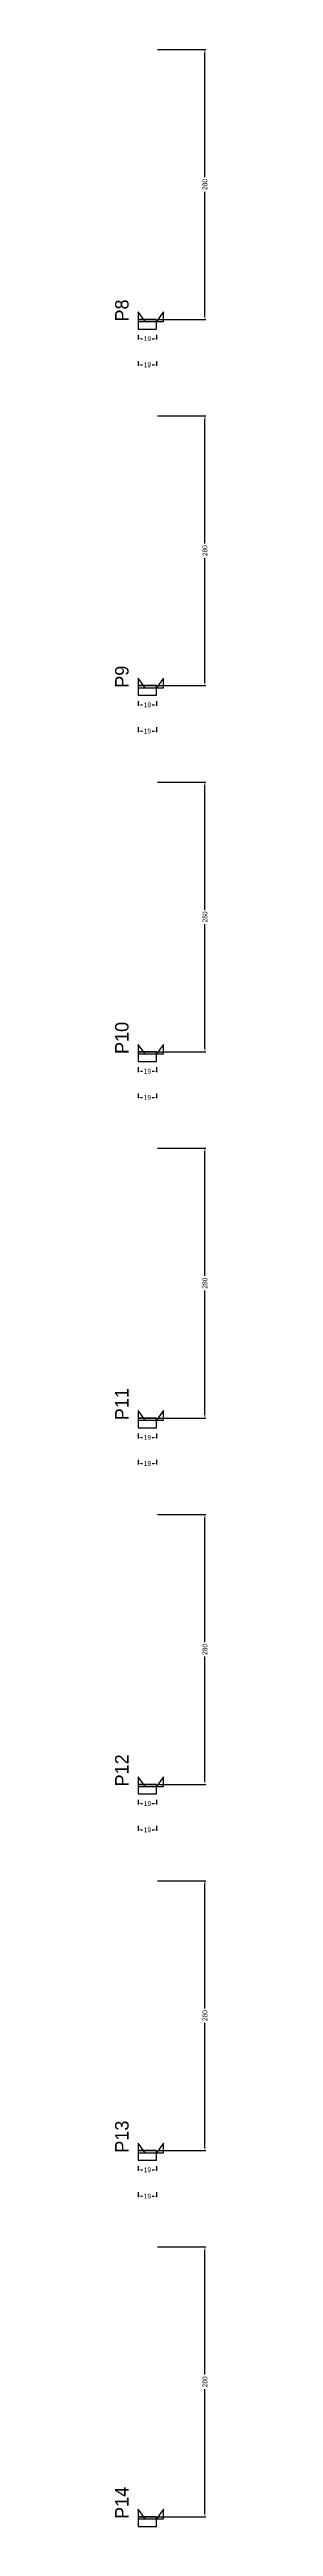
# Model space of a CAD drawing. Header units: centimetres. Extents: x -8500 to 4118, y -39526 to 295.
# Drawn here: x 3976 to 4072, y -4948 to -2378 of the extents above; entities that cross this region are included whole.
import ezdxf

# ---------------------------------------------------------------- set-up
doc = ezdxf.new("R2010")
doc.units = ezdxf.units.CM
for name, color, linetype in [('NOMENCLATURA', 7, 'Continuous'), ('SARR_2.2x10', 60, 'Continuous'), ('SARR_2.2x7', 40, 'Continuous')]:
    doc.layers.add(name, color=color, linetype=linetype)
doc.dimstyles.new('PAINEL-NOVA', dxfattribs={"dimtxt": 5, "dimasz": 3, "dimexe": 1, "dimexo": 1, "dimgap": 1, "dimtad": 1, "dimcen": 2.5, "dimazin": 3, "dimtfac": 1, "dimtmove": 0, "dimatfit": 3})

# ---------------------------------------------------------------- blocks, each defined once
blk = doc.blocks.new('_CLOSEDFILLED')
at = {"color": 0, "linetype": 'BYBLOCK'}
blk.add_solid([(-1, 0.16), (0, 0), (-1, -0.16)], dxfattribs=at)
blk = doc.blocks.new('*D203')
for p, q in [((4000, -2673.8), (4000, -2678.8)), ((4003, -2677.8), (4004.5, -2677.8)), ((4014.5, -2677.8), (4016, -2677.8)), ((4019, -2673.8), (4019, -2678.8))]:
    blk.add_line(p, q)
at = {"layer": 'Defpoints'}
for p in [(4000, -2672.8), (4000, -2677.8), (4019, -2672.8)]:
    blk.add_point(p, dxfattribs=at)
at = {"layer": 'SARR_2.2x10', "xscale": 3, "yscale": 3, "rotation": 180}
blk.add_blockref('_CLOSEDFILLED', (4000, -2677.8), dxfattribs=at)
at = {"layer": 'SARR_2.2x10', "xscale": 3, "yscale": 3}
blk.add_blockref('_CLOSEDFILLED', (4019, -2677.8), dxfattribs=at)
at = {"layer": 'SARR_2.2x10', "insert": (4009.5, -2677.8), "char_height": 5, "attachment_point": 5}
blk.add_mtext('19', dxfattribs=at)
blk = doc.blocks.new('*D204')
for p, q in [((4020, -2377.8), (4070, -2377.8)), ((4069, -2510.3), (4069, -2380.8)), ((4069, -2654.8), (4069, -2525.3)), ((4020, -2657.8), (4070, -2657.8))]:
    blk.add_line(p, q)
at = {"layer": 'Defpoints'}
for p in [(4019, -2377.8), (4019, -2657.8), (4069, -2657.8)]:
    blk.add_point(p, dxfattribs=at)
at = {"layer": 'SARR_2.2x10', "xscale": 3, "yscale": 3}
for p, rotation in [((4069, -2377.8), 90), ((4069, -2657.8), 270)]:
    blk.add_blockref('_CLOSEDFILLED', p, dxfattribs=dict(at, rotation=rotation))
at = {"layer": 'SARR_2.2x10', "insert": (4069, -2517.8), "char_height": 5, "attachment_point": 5, "rotation": 90}
blk.add_mtext('280', dxfattribs=at)
blk = doc.blocks.new('*D205')
for p, q in [((4020, -2377.8), (4070, -2377.8)), ((4069, -2510.3), (4069, -2380.8)), ((4069, -2654.8), (4069, -2525.3)), ((4020, -2657.8), (4070, -2657.8))]:
    blk.add_line(p, q)
at = {"layer": 'Defpoints'}
for p in [(4019, -2377.8), (4019, -2657.8), (4069, -2657.8)]:
    blk.add_point(p, dxfattribs=at)
at = {"layer": 'SARR_2.2x10', "xscale": 3, "yscale": 3}
for p, rotation in [((4069, -2377.8), 90), ((4069, -2657.8), 270)]:
    blk.add_blockref('_CLOSEDFILLED', p, dxfattribs=dict(at, rotation=rotation))
at = {"layer": 'SARR_2.2x10', "insert": (4069, -2517.8), "char_height": 5, "attachment_point": 5, "rotation": 90}
blk.add_mtext('280', dxfattribs=at)
blk = doc.blocks.new('*D206')
for p, q in [((4020, -2377.8), (4070, -2377.8)), ((4069, -2510.3), (4069, -2380.8)), ((4069, -2654.8), (4069, -2525.3)), ((4020, -2657.8), (4070, -2657.8))]:
    blk.add_line(p, q)
at = {"layer": 'Defpoints'}
for p in [(4019, -2377.8), (4019, -2657.8), (4069, -2657.8)]:
    blk.add_point(p, dxfattribs=at)
at = {"layer": 'SARR_2.2x10', "xscale": 3, "yscale": 3}
for p, rotation in [((4069, -2377.8), 90), ((4069, -2657.8), 270)]:
    blk.add_blockref('_CLOSEDFILLED', p, dxfattribs=dict(at, rotation=rotation))
at = {"layer": 'SARR_2.2x10', "insert": (4069, -2517.8), "char_height": 5, "attachment_point": 5, "rotation": 90}
blk.add_mtext('280', dxfattribs=at)
blk = doc.blocks.new('*D207')
for p, q in [((4020, -2377.8), (4070, -2377.8)), ((4069, -2510.3), (4069, -2380.8)), ((4069, -2654.8), (4069, -2525.3)), ((4020, -2657.8), (4070, -2657.8))]:
    blk.add_line(p, q)
at = {"layer": 'Defpoints'}
for p in [(4019, -2377.8), (4019, -2657.8), (4069, -2657.8)]:
    blk.add_point(p, dxfattribs=at)
at = {"layer": 'SARR_2.2x10', "xscale": 3, "yscale": 3}
for p, rotation in [((4069, -2377.8), 90), ((4069, -2657.8), 270)]:
    blk.add_blockref('_CLOSEDFILLED', p, dxfattribs=dict(at, rotation=rotation))
at = {"layer": 'SARR_2.2x10', "insert": (4069, -2517.8), "char_height": 5, "attachment_point": 5, "rotation": 90}
blk.add_mtext('280', dxfattribs=at)
blk = doc.blocks.new('*D208')
for p, q in [((4000, -2701), (4000, -2706)), ((4003, -2705), (4004.5, -2705)), ((4014.5, -2705), (4016, -2705)), ((4019, -2701), (4019, -2706))]:
    blk.add_line(p, q)
at = {"layer": 'Defpoints'}
for p in [(4000, -2700), (4000, -2705), (4019, -2700)]:
    blk.add_point(p, dxfattribs=at)
at = {"layer": 'SARR_2.2x10', "xscale": 3, "yscale": 3, "rotation": 180}
blk.add_blockref('_CLOSEDFILLED', (4000, -2705), dxfattribs=at)
at = {"layer": 'SARR_2.2x10', "xscale": 3, "yscale": 3}
blk.add_blockref('_CLOSEDFILLED', (4019, -2705), dxfattribs=at)
at = {"layer": 'SARR_2.2x10', "insert": (4009.5, -2705), "char_height": 5, "attachment_point": 5}
blk.add_mtext('19', dxfattribs=at)
blk = doc.blocks.new('GRA-E')
at = {"layer": 'SARR_2.2x7'}
blk.add_lwpolyline([(0, 0), (7, 0), (0, 10)], close=True, dxfattribs=at)
blk = doc.blocks.new('GRA-D')
at = {"layer": 'SARR_2.2x7'}
blk.add_lwpolyline([(0, 0), (7, 0), (7, 10)], close=True, dxfattribs=at)
blk = doc.blocks.new('*D229')
for p, q in [((4000, -3053.8), (4000, -3058.8)), ((4003, -3057.8), (4004.5, -3057.8)), ((4014.5, -3057.8), (4016, -3057.8)), ((4019, -3053.8), (4019, -3058.8))]:
    blk.add_line(p, q)
at = {"layer": 'Defpoints'}
for p in [(4000, -3052.8), (4000, -3057.8), (4019, -3052.8)]:
    blk.add_point(p, dxfattribs=at)
at = {"layer": 'SARR_2.2x10', "xscale": 3, "yscale": 3, "rotation": 180}
blk.add_blockref('_CLOSEDFILLED', (4000, -3057.8), dxfattribs=at)
at = {"layer": 'SARR_2.2x10', "xscale": 3, "yscale": 3}
blk.add_blockref('_CLOSEDFILLED', (4019, -3057.8), dxfattribs=at)
at = {"layer": 'SARR_2.2x10', "insert": (4009.5, -3057.8), "char_height": 5, "attachment_point": 5}
blk.add_mtext('19', dxfattribs=at)
blk = doc.blocks.new('*D230')
for p, q in [((4020, -2757.8), (4070, -2757.8)), ((4069, -2890.3), (4069, -2760.8)), ((4069, -3034.8), (4069, -2905.3)), ((4020, -3037.8), (4070, -3037.8))]:
    blk.add_line(p, q)
at = {"layer": 'Defpoints'}
for p in [(4019, -2757.8), (4019, -3037.8), (4069, -3037.8)]:
    blk.add_point(p, dxfattribs=at)
at = {"layer": 'SARR_2.2x10', "xscale": 3, "yscale": 3}
for p, rotation in [((4069, -2757.8), 90), ((4069, -3037.8), 270)]:
    blk.add_blockref('_CLOSEDFILLED', p, dxfattribs=dict(at, rotation=rotation))
at = {"layer": 'SARR_2.2x10', "insert": (4069, -2897.8), "char_height": 5, "attachment_point": 5, "rotation": 90}
blk.add_mtext('280', dxfattribs=at)
blk = doc.blocks.new('*D231')
for p, q in [((4020, -2757.8), (4070, -2757.8)), ((4069, -2890.3), (4069, -2760.8)), ((4069, -3034.8), (4069, -2905.3)), ((4020, -3037.8), (4070, -3037.8))]:
    blk.add_line(p, q)
at = {"layer": 'Defpoints'}
for p in [(4019, -2757.8), (4019, -3037.8), (4069, -3037.8)]:
    blk.add_point(p, dxfattribs=at)
at = {"layer": 'SARR_2.2x10', "xscale": 3, "yscale": 3}
for p, rotation in [((4069, -2757.8), 90), ((4069, -3037.8), 270)]:
    blk.add_blockref('_CLOSEDFILLED', p, dxfattribs=dict(at, rotation=rotation))
at = {"layer": 'SARR_2.2x10', "insert": (4069, -2897.8), "char_height": 5, "attachment_point": 5, "rotation": 90}
blk.add_mtext('280', dxfattribs=at)
blk = doc.blocks.new('*D232')
for p, q in [((4020, -2757.8), (4070, -2757.8)), ((4069, -2890.3), (4069, -2760.8)), ((4069, -3034.8), (4069, -2905.3)), ((4020, -3037.8), (4070, -3037.8))]:
    blk.add_line(p, q)
at = {"layer": 'Defpoints'}
for p in [(4019, -2757.8), (4019, -3037.8), (4069, -3037.8)]:
    blk.add_point(p, dxfattribs=at)
at = {"layer": 'SARR_2.2x10', "xscale": 3, "yscale": 3}
for p, rotation in [((4069, -2757.8), 90), ((4069, -3037.8), 270)]:
    blk.add_blockref('_CLOSEDFILLED', p, dxfattribs=dict(at, rotation=rotation))
at = {"layer": 'SARR_2.2x10', "insert": (4069, -2897.8), "char_height": 5, "attachment_point": 5, "rotation": 90}
blk.add_mtext('280', dxfattribs=at)
blk = doc.blocks.new('*D233')
for p, q in [((4020, -2757.8), (4070, -2757.8)), ((4069, -2890.3), (4069, -2760.8)), ((4069, -3034.8), (4069, -2905.3)), ((4020, -3037.8), (4070, -3037.8))]:
    blk.add_line(p, q)
at = {"layer": 'Defpoints'}
for p in [(4019, -2757.8), (4019, -3037.8), (4069, -3037.8)]:
    blk.add_point(p, dxfattribs=at)
at = {"layer": 'SARR_2.2x10', "xscale": 3, "yscale": 3}
for p, rotation in [((4069, -2757.8), 90), ((4069, -3037.8), 270)]:
    blk.add_blockref('_CLOSEDFILLED', p, dxfattribs=dict(at, rotation=rotation))
at = {"layer": 'SARR_2.2x10', "insert": (4069, -2897.8), "char_height": 5, "attachment_point": 5, "rotation": 90}
blk.add_mtext('280', dxfattribs=at)
blk = doc.blocks.new('*D234')
for p, q in [((4000, -3081), (4000, -3086)), ((4019, -3081), (4019, -3086)), ((4003, -3085), (4004.5, -3085)), ((4014.5, -3085), (4016, -3085))]:
    blk.add_line(p, q)
at = {"layer": 'Defpoints'}
for p in [(4000, -3080), (4019, -3080), (4000, -3085)]:
    blk.add_point(p, dxfattribs=at)
at = {"layer": 'SARR_2.2x10', "xscale": 3, "yscale": 3, "rotation": 180}
blk.add_blockref('_CLOSEDFILLED', (4000, -3085), dxfattribs=at)
at = {"layer": 'SARR_2.2x10', "xscale": 3, "yscale": 3}
blk.add_blockref('_CLOSEDFILLED', (4019, -3085), dxfattribs=at)
at = {"layer": 'SARR_2.2x10', "insert": (4009.5, -3085), "char_height": 5, "attachment_point": 5}
blk.add_mtext('19', dxfattribs=at)
blk = doc.blocks.new('*D255')
for p, q in [((4000, -3433.8), (4000, -3438.8)), ((4003, -3437.8), (4004.5, -3437.8)), ((4014.5, -3437.8), (4016, -3437.8)), ((4019, -3433.8), (4019, -3438.8))]:
    blk.add_line(p, q)
at = {"layer": 'Defpoints'}
for p in [(4000, -3432.8), (4000, -3437.8), (4019, -3432.8)]:
    blk.add_point(p, dxfattribs=at)
at = {"layer": 'SARR_2.2x10', "xscale": 3, "yscale": 3, "rotation": 180}
blk.add_blockref('_CLOSEDFILLED', (4000, -3437.8), dxfattribs=at)
at = {"layer": 'SARR_2.2x10', "xscale": 3, "yscale": 3}
blk.add_blockref('_CLOSEDFILLED', (4019, -3437.8), dxfattribs=at)
at = {"layer": 'SARR_2.2x10', "insert": (4009.5, -3437.8), "char_height": 5, "attachment_point": 5}
blk.add_mtext('19', dxfattribs=at)
blk = doc.blocks.new('*D256')
for p, q in [((4020, -3137.8), (4070, -3137.8)), ((4069, -3270.3), (4069, -3140.8)), ((4069, -3414.8), (4069, -3285.3)), ((4020, -3417.8), (4070, -3417.8))]:
    blk.add_line(p, q)
at = {"layer": 'Defpoints'}
for p in [(4019, -3137.8), (4019, -3417.8), (4069, -3417.8)]:
    blk.add_point(p, dxfattribs=at)
at = {"layer": 'SARR_2.2x10', "xscale": 3, "yscale": 3}
for p, rotation in [((4069, -3137.8), 90), ((4069, -3417.8), 270)]:
    blk.add_blockref('_CLOSEDFILLED', p, dxfattribs=dict(at, rotation=rotation))
at = {"layer": 'SARR_2.2x10', "insert": (4069, -3277.8), "char_height": 5, "attachment_point": 5, "rotation": 90}
blk.add_mtext('280', dxfattribs=at)
blk = doc.blocks.new('*D257')
for p, q in [((4020, -3137.8), (4070, -3137.8)), ((4069, -3270.3), (4069, -3140.8)), ((4069, -3414.8), (4069, -3285.3)), ((4020, -3417.8), (4070, -3417.8))]:
    blk.add_line(p, q)
at = {"layer": 'Defpoints'}
for p in [(4019, -3137.8), (4019, -3417.8), (4069, -3417.8)]:
    blk.add_point(p, dxfattribs=at)
at = {"layer": 'SARR_2.2x10', "xscale": 3, "yscale": 3}
for p, rotation in [((4069, -3137.8), 90), ((4069, -3417.8), 270)]:
    blk.add_blockref('_CLOSEDFILLED', p, dxfattribs=dict(at, rotation=rotation))
at = {"layer": 'SARR_2.2x10', "insert": (4069, -3277.8), "char_height": 5, "attachment_point": 5, "rotation": 90}
blk.add_mtext('280', dxfattribs=at)
blk = doc.blocks.new('*D258')
for p, q in [((4020, -3137.8), (4070, -3137.8)), ((4069, -3270.3), (4069, -3140.8)), ((4069, -3414.8), (4069, -3285.3)), ((4020, -3417.8), (4070, -3417.8))]:
    blk.add_line(p, q)
at = {"layer": 'Defpoints'}
for p in [(4019, -3137.8), (4019, -3417.8), (4069, -3417.8)]:
    blk.add_point(p, dxfattribs=at)
at = {"layer": 'SARR_2.2x10', "xscale": 3, "yscale": 3}
for p, rotation in [((4069, -3137.8), 90), ((4069, -3417.8), 270)]:
    blk.add_blockref('_CLOSEDFILLED', p, dxfattribs=dict(at, rotation=rotation))
at = {"layer": 'SARR_2.2x10', "insert": (4069, -3277.8), "char_height": 5, "attachment_point": 5, "rotation": 90}
blk.add_mtext('280', dxfattribs=at)
blk = doc.blocks.new('*D259')
for p, q in [((4020, -3137.8), (4070, -3137.8)), ((4069, -3270.3), (4069, -3140.8)), ((4069, -3414.8), (4069, -3285.3)), ((4020, -3417.8), (4070, -3417.8))]:
    blk.add_line(p, q)
at = {"layer": 'Defpoints'}
for p in [(4019, -3137.8), (4019, -3417.8), (4069, -3417.8)]:
    blk.add_point(p, dxfattribs=at)
at = {"layer": 'SARR_2.2x10', "xscale": 3, "yscale": 3}
for p, rotation in [((4069, -3137.8), 90), ((4069, -3417.8), 270)]:
    blk.add_blockref('_CLOSEDFILLED', p, dxfattribs=dict(at, rotation=rotation))
at = {"layer": 'SARR_2.2x10', "insert": (4069, -3277.8), "char_height": 5, "attachment_point": 5, "rotation": 90}
blk.add_mtext('280', dxfattribs=at)
blk = doc.blocks.new('*D260')
for p, q in [((4000, -3461), (4000, -3466)), ((4003, -3465), (4004.5, -3465)), ((4014.5, -3465), (4016, -3465)), ((4019, -3461), (4019, -3466))]:
    blk.add_line(p, q)
at = {"layer": 'Defpoints'}
for p in [(4000, -3460), (4000, -3465), (4019, -3460)]:
    blk.add_point(p, dxfattribs=at)
at = {"layer": 'SARR_2.2x10', "xscale": 3, "yscale": 3, "rotation": 180}
blk.add_blockref('_CLOSEDFILLED', (4000, -3465), dxfattribs=at)
at = {"layer": 'SARR_2.2x10', "xscale": 3, "yscale": 3}
blk.add_blockref('_CLOSEDFILLED', (4019, -3465), dxfattribs=at)
at = {"layer": 'SARR_2.2x10', "insert": (4009.5, -3465), "char_height": 5, "attachment_point": 5}
blk.add_mtext('19', dxfattribs=at)
blk = doc.blocks.new('*D281')
for p, q in [((4000, -3813.8), (4000, -3818.8)), ((4003, -3817.8), (4004.5, -3817.8)), ((4014.5, -3817.8), (4016, -3817.8)), ((4019, -3813.8), (4019, -3818.8))]:
    blk.add_line(p, q)
at = {"layer": 'Defpoints'}
for p in [(4000, -3812.8), (4000, -3817.8), (4019, -3812.8)]:
    blk.add_point(p, dxfattribs=at)
at = {"layer": 'SARR_2.2x10', "xscale": 3, "yscale": 3, "rotation": 180}
blk.add_blockref('_CLOSEDFILLED', (4000, -3817.8), dxfattribs=at)
at = {"layer": 'SARR_2.2x10', "xscale": 3, "yscale": 3}
blk.add_blockref('_CLOSEDFILLED', (4019, -3817.8), dxfattribs=at)
at = {"layer": 'SARR_2.2x10', "insert": (4009.5, -3817.8), "char_height": 5, "attachment_point": 5}
blk.add_mtext('19', dxfattribs=at)
blk = doc.blocks.new('*D282')
for p, q in [((4020, -3517.8), (4070, -3517.8)), ((4069, -3650.3), (4069, -3520.8)), ((4069, -3794.8), (4069, -3665.3)), ((4020, -3797.8), (4070, -3797.8))]:
    blk.add_line(p, q)
at = {"layer": 'Defpoints'}
for p in [(4019, -3517.8), (4019, -3797.8), (4069, -3797.8)]:
    blk.add_point(p, dxfattribs=at)
at = {"layer": 'SARR_2.2x10', "xscale": 3, "yscale": 3}
for p, rotation in [((4069, -3517.8), 90), ((4069, -3797.8), 270)]:
    blk.add_blockref('_CLOSEDFILLED', p, dxfattribs=dict(at, rotation=rotation))
at = {"layer": 'SARR_2.2x10', "insert": (4069, -3657.8), "char_height": 5, "attachment_point": 5, "rotation": 90}
blk.add_mtext('280', dxfattribs=at)
blk = doc.blocks.new('*D283')
for p, q in [((4020, -3517.8), (4070, -3517.8)), ((4069, -3650.3), (4069, -3520.8)), ((4069, -3794.8), (4069, -3665.3)), ((4020, -3797.8), (4070, -3797.8))]:
    blk.add_line(p, q)
at = {"layer": 'Defpoints'}
for p in [(4019, -3517.8), (4019, -3797.8), (4069, -3797.8)]:
    blk.add_point(p, dxfattribs=at)
at = {"layer": 'SARR_2.2x10', "xscale": 3, "yscale": 3}
for p, rotation in [((4069, -3517.8), 90), ((4069, -3797.8), 270)]:
    blk.add_blockref('_CLOSEDFILLED', p, dxfattribs=dict(at, rotation=rotation))
at = {"layer": 'SARR_2.2x10', "insert": (4069, -3657.8), "char_height": 5, "attachment_point": 5, "rotation": 90}
blk.add_mtext('280', dxfattribs=at)
blk = doc.blocks.new('*D284')
for p, q in [((4020, -3517.8), (4070, -3517.8)), ((4069, -3650.3), (4069, -3520.8)), ((4069, -3794.8), (4069, -3665.3)), ((4020, -3797.8), (4070, -3797.8))]:
    blk.add_line(p, q)
at = {"layer": 'Defpoints'}
for p in [(4019, -3517.8), (4019, -3797.8), (4069, -3797.8)]:
    blk.add_point(p, dxfattribs=at)
at = {"layer": 'SARR_2.2x10', "xscale": 3, "yscale": 3}
for p, rotation in [((4069, -3517.8), 90), ((4069, -3797.8), 270)]:
    blk.add_blockref('_CLOSEDFILLED', p, dxfattribs=dict(at, rotation=rotation))
at = {"layer": 'SARR_2.2x10', "insert": (4069, -3657.8), "char_height": 5, "attachment_point": 5, "rotation": 90}
blk.add_mtext('280', dxfattribs=at)
blk = doc.blocks.new('*D285')
for p, q in [((4020, -3517.8), (4070, -3517.8)), ((4069, -3650.3), (4069, -3520.8)), ((4069, -3794.8), (4069, -3665.3)), ((4020, -3797.8), (4070, -3797.8))]:
    blk.add_line(p, q)
at = {"layer": 'Defpoints'}
for p in [(4019, -3517.8), (4019, -3797.8), (4069, -3797.8)]:
    blk.add_point(p, dxfattribs=at)
at = {"layer": 'SARR_2.2x10', "xscale": 3, "yscale": 3}
for p, rotation in [((4069, -3517.8), 90), ((4069, -3797.8), 270)]:
    blk.add_blockref('_CLOSEDFILLED', p, dxfattribs=dict(at, rotation=rotation))
at = {"layer": 'SARR_2.2x10', "insert": (4069, -3657.8), "char_height": 5, "attachment_point": 5, "rotation": 90}
blk.add_mtext('280', dxfattribs=at)
blk = doc.blocks.new('*D286')
for p, q in [((4000, -3841), (4000, -3846)), ((4003, -3845), (4004.5, -3845)), ((4014.5, -3845), (4016, -3845)), ((4019, -3841), (4019, -3846))]:
    blk.add_line(p, q)
at = {"layer": 'Defpoints'}
for p in [(4000, -3840), (4000, -3845), (4019, -3840)]:
    blk.add_point(p, dxfattribs=at)
at = {"layer": 'SARR_2.2x10', "xscale": 3, "yscale": 3, "rotation": 180}
blk.add_blockref('_CLOSEDFILLED', (4000, -3845), dxfattribs=at)
at = {"layer": 'SARR_2.2x10', "xscale": 3, "yscale": 3}
blk.add_blockref('_CLOSEDFILLED', (4019, -3845), dxfattribs=at)
at = {"layer": 'SARR_2.2x10', "insert": (4009.5, -3845), "char_height": 5, "attachment_point": 5}
blk.add_mtext('19', dxfattribs=at)
blk = doc.blocks.new('*D307')
for p, q in [((4000, -4193.8), (4000, -4198.8)), ((4003, -4197.8), (4004.5, -4197.8)), ((4014.5, -4197.8), (4016, -4197.8)), ((4019, -4193.8), (4019, -4198.8))]:
    blk.add_line(p, q)
at = {"layer": 'Defpoints'}
for p in [(4000, -4192.8), (4000, -4197.8), (4019, -4192.8)]:
    blk.add_point(p, dxfattribs=at)
at = {"layer": 'SARR_2.2x10', "xscale": 3, "yscale": 3, "rotation": 180}
blk.add_blockref('_CLOSEDFILLED', (4000, -4197.8), dxfattribs=at)
at = {"layer": 'SARR_2.2x10', "xscale": 3, "yscale": 3}
blk.add_blockref('_CLOSEDFILLED', (4019, -4197.8), dxfattribs=at)
at = {"layer": 'SARR_2.2x10', "insert": (4009.5, -4197.8), "char_height": 5, "attachment_point": 5}
blk.add_mtext('19', dxfattribs=at)
blk = doc.blocks.new('*D308')
for p, q in [((4020, -3897.8), (4070, -3897.8)), ((4069, -4030.3), (4069, -3900.8)), ((4069, -4174.8), (4069, -4045.3)), ((4020, -4177.8), (4070, -4177.8))]:
    blk.add_line(p, q)
at = {"layer": 'Defpoints'}
for p in [(4019, -3897.8), (4019, -4177.8), (4069, -4177.8)]:
    blk.add_point(p, dxfattribs=at)
at = {"layer": 'SARR_2.2x10', "xscale": 3, "yscale": 3}
for p, rotation in [((4069, -3897.8), 90), ((4069, -4177.8), 270)]:
    blk.add_blockref('_CLOSEDFILLED', p, dxfattribs=dict(at, rotation=rotation))
at = {"layer": 'SARR_2.2x10', "insert": (4069, -4037.8), "char_height": 5, "attachment_point": 5, "rotation": 90}
blk.add_mtext('280', dxfattribs=at)
blk = doc.blocks.new('*D309')
for p, q in [((4020, -3897.8), (4070, -3897.8)), ((4069, -4030.3), (4069, -3900.8)), ((4069, -4174.8), (4069, -4045.3)), ((4020, -4177.8), (4070, -4177.8))]:
    blk.add_line(p, q)
at = {"layer": 'Defpoints'}
for p in [(4019, -3897.8), (4019, -4177.8), (4069, -4177.8)]:
    blk.add_point(p, dxfattribs=at)
at = {"layer": 'SARR_2.2x10', "xscale": 3, "yscale": 3}
for p, rotation in [((4069, -3897.8), 90), ((4069, -4177.8), 270)]:
    blk.add_blockref('_CLOSEDFILLED', p, dxfattribs=dict(at, rotation=rotation))
at = {"layer": 'SARR_2.2x10', "insert": (4069, -4037.8), "char_height": 5, "attachment_point": 5, "rotation": 90}
blk.add_mtext('280', dxfattribs=at)
blk = doc.blocks.new('*D310')
for p, q in [((4020, -3897.8), (4070, -3897.8)), ((4069, -4030.3), (4069, -3900.8)), ((4069, -4174.8), (4069, -4045.3)), ((4020, -4177.8), (4070, -4177.8))]:
    blk.add_line(p, q)
at = {"layer": 'Defpoints'}
for p in [(4019, -3897.8), (4019, -4177.8), (4069, -4177.8)]:
    blk.add_point(p, dxfattribs=at)
at = {"layer": 'SARR_2.2x10', "xscale": 3, "yscale": 3}
for p, rotation in [((4069, -3897.8), 90), ((4069, -4177.8), 270)]:
    blk.add_blockref('_CLOSEDFILLED', p, dxfattribs=dict(at, rotation=rotation))
at = {"layer": 'SARR_2.2x10', "insert": (4069, -4037.8), "char_height": 5, "attachment_point": 5, "rotation": 90}
blk.add_mtext('280', dxfattribs=at)
blk = doc.blocks.new('*D311')
for p, q in [((4020, -3897.8), (4070, -3897.8)), ((4069, -4030.3), (4069, -3900.8)), ((4069, -4174.8), (4069, -4045.3)), ((4020, -4177.8), (4070, -4177.8))]:
    blk.add_line(p, q)
at = {"layer": 'Defpoints'}
for p in [(4019, -3897.8), (4019, -4177.8), (4069, -4177.8)]:
    blk.add_point(p, dxfattribs=at)
at = {"layer": 'SARR_2.2x10', "xscale": 3, "yscale": 3}
for p, rotation in [((4069, -3897.8), 90), ((4069, -4177.8), 270)]:
    blk.add_blockref('_CLOSEDFILLED', p, dxfattribs=dict(at, rotation=rotation))
at = {"layer": 'SARR_2.2x10', "insert": (4069, -4037.8), "char_height": 5, "attachment_point": 5, "rotation": 90}
blk.add_mtext('280', dxfattribs=at)
blk = doc.blocks.new('*D312')
for p, q in [((4000, -4221), (4000, -4226)), ((4003, -4225), (4004.5, -4225)), ((4014.5, -4225), (4016, -4225)), ((4019, -4221), (4019, -4226))]:
    blk.add_line(p, q)
at = {"layer": 'Defpoints'}
for p in [(4000, -4220), (4000, -4225), (4019, -4220)]:
    blk.add_point(p, dxfattribs=at)
at = {"layer": 'SARR_2.2x10', "xscale": 3, "yscale": 3, "rotation": 180}
blk.add_blockref('_CLOSEDFILLED', (4000, -4225), dxfattribs=at)
at = {"layer": 'SARR_2.2x10', "xscale": 3, "yscale": 3}
blk.add_blockref('_CLOSEDFILLED', (4019, -4225), dxfattribs=at)
at = {"layer": 'SARR_2.2x10', "insert": (4009.5, -4225), "char_height": 5, "attachment_point": 5}
blk.add_mtext('19', dxfattribs=at)
blk = doc.blocks.new('*D333')
for p, q in [((4000, -4573.8), (4000, -4578.8)), ((4019, -4573.8), (4019, -4578.8)), ((4003, -4577.8), (4004.5, -4577.8)), ((4014.5, -4577.8), (4016, -4577.8))]:
    blk.add_line(p, q)
at = {"layer": 'Defpoints'}
for p in [(4000, -4572.8), (4019, -4572.8), (4000, -4577.8)]:
    blk.add_point(p, dxfattribs=at)
at = {"layer": 'SARR_2.2x10', "xscale": 3, "yscale": 3, "rotation": 180}
blk.add_blockref('_CLOSEDFILLED', (4000, -4577.8), dxfattribs=at)
at = {"layer": 'SARR_2.2x10', "xscale": 3, "yscale": 3}
blk.add_blockref('_CLOSEDFILLED', (4019, -4577.8), dxfattribs=at)
at = {"layer": 'SARR_2.2x10', "insert": (4009.5, -4577.8), "char_height": 5, "attachment_point": 5}
blk.add_mtext('19', dxfattribs=at)
blk = doc.blocks.new('*D334')
for p, q in [((4020, -4277.8), (4070, -4277.8)), ((4069, -4410.3), (4069, -4280.8)), ((4069, -4554.8), (4069, -4425.3)), ((4020, -4557.8), (4070, -4557.8))]:
    blk.add_line(p, q)
at = {"layer": 'Defpoints'}
for p in [(4019, -4277.8), (4019, -4557.8), (4069, -4557.8)]:
    blk.add_point(p, dxfattribs=at)
at = {"layer": 'SARR_2.2x10', "xscale": 3, "yscale": 3}
for p, rotation in [((4069, -4277.8), 90), ((4069, -4557.8), 270)]:
    blk.add_blockref('_CLOSEDFILLED', p, dxfattribs=dict(at, rotation=rotation))
at = {"layer": 'SARR_2.2x10', "insert": (4069, -4417.8), "char_height": 5, "attachment_point": 5, "rotation": 90}
blk.add_mtext('280', dxfattribs=at)
blk = doc.blocks.new('*D335')
for p, q in [((4020, -4277.8), (4070, -4277.8)), ((4069, -4410.3), (4069, -4280.8)), ((4069, -4554.8), (4069, -4425.3)), ((4020, -4557.8), (4070, -4557.8))]:
    blk.add_line(p, q)
at = {"layer": 'Defpoints'}
for p in [(4019, -4277.8), (4019, -4557.8), (4069, -4557.8)]:
    blk.add_point(p, dxfattribs=at)
at = {"layer": 'SARR_2.2x10', "xscale": 3, "yscale": 3}
for p, rotation in [((4069, -4277.8), 90), ((4069, -4557.8), 270)]:
    blk.add_blockref('_CLOSEDFILLED', p, dxfattribs=dict(at, rotation=rotation))
at = {"layer": 'SARR_2.2x10', "insert": (4069, -4417.8), "char_height": 5, "attachment_point": 5, "rotation": 90}
blk.add_mtext('280', dxfattribs=at)
blk = doc.blocks.new('*D336')
for p, q in [((4020, -4277.8), (4070, -4277.8)), ((4069, -4410.3), (4069, -4280.8)), ((4069, -4554.8), (4069, -4425.3)), ((4020, -4557.8), (4070, -4557.8))]:
    blk.add_line(p, q)
at = {"layer": 'Defpoints'}
for p in [(4019, -4277.8), (4019, -4557.8), (4069, -4557.8)]:
    blk.add_point(p, dxfattribs=at)
at = {"layer": 'SARR_2.2x10', "xscale": 3, "yscale": 3}
for p, rotation in [((4069, -4277.8), 90), ((4069, -4557.8), 270)]:
    blk.add_blockref('_CLOSEDFILLED', p, dxfattribs=dict(at, rotation=rotation))
at = {"layer": 'SARR_2.2x10', "insert": (4069, -4417.8), "char_height": 5, "attachment_point": 5, "rotation": 90}
blk.add_mtext('280', dxfattribs=at)
blk = doc.blocks.new('*D337')
for p, q in [((4020, -4277.8), (4070, -4277.8)), ((4069, -4410.3), (4069, -4280.8)), ((4069, -4554.8), (4069, -4425.3)), ((4020, -4557.8), (4070, -4557.8))]:
    blk.add_line(p, q)
at = {"layer": 'Defpoints'}
for p in [(4019, -4277.8), (4019, -4557.8), (4069, -4557.8)]:
    blk.add_point(p, dxfattribs=at)
at = {"layer": 'SARR_2.2x10', "xscale": 3, "yscale": 3}
for p, rotation in [((4069, -4277.8), 90), ((4069, -4557.8), 270)]:
    blk.add_blockref('_CLOSEDFILLED', p, dxfattribs=dict(at, rotation=rotation))
at = {"layer": 'SARR_2.2x10', "insert": (4069, -4417.8), "char_height": 5, "attachment_point": 5, "rotation": 90}
blk.add_mtext('280', dxfattribs=at)
blk = doc.blocks.new('*D338')
for p, q in [((4000, -4601), (4000, -4606)), ((4003, -4605), (4004.5, -4605)), ((4014.5, -4605), (4016, -4605)), ((4019, -4601), (4019, -4606))]:
    blk.add_line(p, q)
at = {"layer": 'Defpoints'}
for p in [(4000, -4600), (4019, -4600), (4000, -4605)]:
    blk.add_point(p, dxfattribs=at)
at = {"layer": 'SARR_2.2x10', "xscale": 3, "yscale": 3, "rotation": 180}
blk.add_blockref('_CLOSEDFILLED', (4000, -4605), dxfattribs=at)
at = {"layer": 'SARR_2.2x10', "xscale": 3, "yscale": 3}
blk.add_blockref('_CLOSEDFILLED', (4019, -4605), dxfattribs=at)
at = {"layer": 'SARR_2.2x10', "insert": (4009.5, -4605), "char_height": 5, "attachment_point": 5}
blk.add_mtext('19', dxfattribs=at)
blk = doc.blocks.new('*D360')
for p, q in [((4020, -4657.8), (4070, -4657.8)), ((4069, -4790.3), (4069, -4660.8)), ((4069, -4934.8), (4069, -4805.3)), ((4020, -4937.8), (4070, -4937.8))]:
    blk.add_line(p, q)
at = {"layer": 'Defpoints'}
for p in [(4019, -4657.8), (4019, -4937.8), (4069, -4937.8)]:
    blk.add_point(p, dxfattribs=at)
at = {"layer": 'SARR_2.2x10', "xscale": 3, "yscale": 3}
for p, rotation in [((4069, -4657.8), 90), ((4069, -4937.8), 270)]:
    blk.add_blockref('_CLOSEDFILLED', p, dxfattribs=dict(at, rotation=rotation))
at = {"layer": 'SARR_2.2x10', "insert": (4069, -4797.8), "char_height": 5, "attachment_point": 5, "rotation": 90}
blk.add_mtext('280', dxfattribs=at)
blk = doc.blocks.new('*D361')
for p, q in [((4020, -4657.8), (4070, -4657.8)), ((4069, -4790.3), (4069, -4660.8)), ((4069, -4934.8), (4069, -4805.3)), ((4020, -4937.8), (4070, -4937.8))]:
    blk.add_line(p, q)
at = {"layer": 'Defpoints'}
for p in [(4019, -4657.8), (4019, -4937.8), (4069, -4937.8)]:
    blk.add_point(p, dxfattribs=at)
at = {"layer": 'SARR_2.2x10', "xscale": 3, "yscale": 3}
for p, rotation in [((4069, -4657.8), 90), ((4069, -4937.8), 270)]:
    blk.add_blockref('_CLOSEDFILLED', p, dxfattribs=dict(at, rotation=rotation))
at = {"layer": 'SARR_2.2x10', "insert": (4069, -4797.8), "char_height": 5, "attachment_point": 5, "rotation": 90}
blk.add_mtext('280', dxfattribs=at)
blk = doc.blocks.new('*D362')
for p, q in [((4020, -4657.8), (4070, -4657.8)), ((4069, -4790.3), (4069, -4660.8)), ((4069, -4934.8), (4069, -4805.3)), ((4020, -4937.8), (4070, -4937.8))]:
    blk.add_line(p, q)
at = {"layer": 'Defpoints'}
for p in [(4019, -4657.8), (4019, -4937.8), (4069, -4937.8)]:
    blk.add_point(p, dxfattribs=at)
at = {"layer": 'SARR_2.2x10', "xscale": 3, "yscale": 3}
for p, rotation in [((4069, -4657.8), 90), ((4069, -4937.8), 270)]:
    blk.add_blockref('_CLOSEDFILLED', p, dxfattribs=dict(at, rotation=rotation))
at = {"layer": 'SARR_2.2x10', "insert": (4069, -4797.8), "char_height": 5, "attachment_point": 5, "rotation": 90}
blk.add_mtext('280', dxfattribs=at)
blk = doc.blocks.new('*D363')
for p, q in [((4020, -4657.8), (4070, -4657.8)), ((4069, -4790.3), (4069, -4660.8)), ((4069, -4934.8), (4069, -4805.3)), ((4020, -4937.8), (4070, -4937.8))]:
    blk.add_line(p, q)
at = {"layer": 'Defpoints'}
for p in [(4019, -4657.8), (4019, -4937.8), (4069, -4937.8)]:
    blk.add_point(p, dxfattribs=at)
at = {"layer": 'SARR_2.2x10', "xscale": 3, "yscale": 3}
for p, rotation in [((4069, -4657.8), 90), ((4069, -4937.8), 270)]:
    blk.add_blockref('_CLOSEDFILLED', p, dxfattribs=dict(at, rotation=rotation))
at = {"layer": 'SARR_2.2x10', "insert": (4069, -4797.8), "char_height": 5, "attachment_point": 5, "rotation": 90}
blk.add_mtext('280', dxfattribs=at)

msp = doc.modelspace()

# ---------------------------------------------------------------- linework, layer by layer
at = {"layer": 'SARR_2.2x10'}
for p, q in [((4019, -2657.8), (4000, -2657.8)), ((4000, -2657.8), (4000, -2667.8)), ((4000, -2667.8), (4019, -2667.8)), ((4019, -2667.8), (4019, -2657.8)), ((4019, -3037.8), (4000, -3037.8)), ((4000, -3037.8), (4000, -3047.8)), ((4000, -3047.8), (4019, -3047.8)), ((4019, -3047.8), (4019, -3037.8)), ((4019, -3417.8), (4000, -3417.8)), ((4000, -3417.8), (4000, -3427.8)), ((4019, -3427.8), (4019, -3417.8)), ((4000, -3427.8), (4019, -3427.8)), ((4019, -3797.8), (4000, -3797.8)), ((4000, -3797.8), (4000, -3807.8)), ((4019, -3807.8), (4019, -3797.8)), ((4000, -3807.8), (4019, -3807.8)), ((4019, -4177.8), (4000, -4177.8)), ((4000, -4177.8), (4000, -4187.8)), ((4000, -4187.8), (4019, -4187.8)), ((4019, -4187.8), (4019, -4177.8)), ((4019, -4557.8), (4000, -4557.8)), ((4000, -4557.8), (4000, -4567.8)), ((4000, -4567.8), (4019, -4567.8)), ((4019, -4567.8), (4019, -4557.8)), ((4019, -4937.8), (4000, -4937.8)), ((4000, -4937.8), (4000, -4947.8)), ((4000, -4947.8), (4019, -4947.8)), ((4019, -4947.8), (4019, -4937.8))]:
    msp.add_line(p, q, dxfattribs=at)
at = {"layer": 'SARR_2.2x7'}
for p, q in [((4019, -2657.8), (4000, -2657.8)), ((4000, -2657.8), (4000, -2660)), ((4000, -2657.8), (4007, -2657.8)), ((4000, -2657.8), (4007, -2657.8)), ((4000, -2657.8), (4007, -2657.8)), ((4000, -2657.8), (4007, -2657.8)), ((4000, -2660), (4019, -2660)), ((4007, -2657.8), (4019, -2657.8)), ((4007, -2657.8), (4019, -2657.8)), ((4007, -2657.8), (4019, -2657.8)), ((4007, -2657.8), (4019, -2657.8)), ((4019, -2660), (4019, -2657.8)), ((4019, -3037.8), (4000, -3037.8)), ((4000, -3037.8), (4000, -3040)), ((4000, -3037.8), (4007, -3037.8)), ((4000, -3037.8), (4007, -3037.8)), ((4000, -3037.8), (4007, -3037.8)), ((4000, -3037.8), (4007, -3037.8)), ((4000, -3040), (4019, -3040)), ((4007, -3037.8), (4019, -3037.8)), ((4007, -3037.8), (4019, -3037.8)), ((4007, -3037.8), (4019, -3037.8)), ((4007, -3037.8), (4019, -3037.8)), ((4019, -3040), (4019, -3037.8)), ((4019, -3417.8), (4000, -3417.8)), ((4000, -3417.8), (4000, -3420)), ((4000, -3417.8), (4007, -3417.8)), ((4000, -3417.8), (4007, -3417.8)), ((4000, -3417.8), (4007, -3417.8)), ((4000, -3417.8), (4007, -3417.8)), ((4007, -3417.8), (4019, -3417.8)), ((4007, -3417.8), (4019, -3417.8)), ((4007, -3417.8), (4019, -3417.8)), ((4007, -3417.8), (4019, -3417.8)), ((4019, -3420), (4019, -3417.8)), ((4000, -3420), (4019, -3420)), ((4019, -3797.8), (4000, -3797.8)), ((4000, -3797.8), (4000, -3800)), ((4000, -3797.8), (4007, -3797.8)), ((4000, -3797.8), (4007, -3797.8)), ((4000, -3797.8), (4007, -3797.8)), ((4000, -3797.8), (4007, -3797.8)), ((4000, -3800), (4019, -3800)), ((4007, -3797.8), (4019, -3797.8)), ((4007, -3797.8), (4019, -3797.8)), ((4007, -3797.8), (4019, -3797.8)), ((4007, -3797.8), (4019, -3797.8)), ((4019, -3800), (4019, -3797.8)), ((4019, -4177.8), (4000, -4177.8)), ((4000, -4177.8), (4000, -4180)), ((4000, -4177.8), (4007, -4177.8)), ((4000, -4177.8), (4007, -4177.8)), ((4000, -4177.8), (4007, -4177.8)), ((4000, -4177.8), (4007, -4177.8)), ((4000, -4180), (4019, -4180)), ((4007, -4177.8), (4019, -4177.8)), ((4007, -4177.8), (4019, -4177.8)), ((4007, -4177.8), (4019, -4177.8)), ((4007, -4177.8), (4019, -4177.8)), ((4019, -4180), (4019, -4177.8)), ((4019, -4557.8), (4000, -4557.8)), ((4000, -4557.8), (4000, -4560)), ((4000, -4557.8), (4007, -4557.8)), ((4000, -4557.8), (4007, -4557.8)), ((4000, -4557.8), (4007, -4557.8)), ((4000, -4557.8), (4007, -4557.8)), ((4000, -4560), (4019, -4560)), ((4007, -4557.8), (4019, -4557.8)), ((4007, -4557.8), (4019, -4557.8)), ((4007, -4557.8), (4019, -4557.8)), ((4007, -4557.8), (4019, -4557.8)), ((4019, -4560), (4019, -4557.8)), ((4019, -4937.8), (4000, -4937.8)), ((4000, -4937.8), (4000, -4940)), ((4000, -4937.8), (4007, -4937.8)), ((4000, -4937.8), (4007, -4937.8)), ((4000, -4937.8), (4007, -4937.8)), ((4000, -4937.8), (4007, -4937.8)), ((4000, -4940), (4019, -4940)), ((4007, -4937.8), (4019, -4937.8)), ((4007, -4937.8), (4019, -4937.8)), ((4007, -4937.8), (4019, -4937.8)), ((4007, -4937.8), (4019, -4937.8)), ((4019, -4940), (4019, -4937.8))]:
    msp.add_line(p, q, dxfattribs=at)

# ---------------------------------------------------------------- block references
for name, p in [('GRA-E', (4000, -2660)), ('GRA-D', (4019, -2660)), ('GRA-E', (4000, -3040)), ('GRA-D', (4019, -3040)), ('GRA-E', (4000, -3420)), ('GRA-D', (4019, -3420)), ('GRA-E', (4000, -3800)), ('GRA-D', (4019, -3800)), ('GRA-E', (4000, -4180)), ('GRA-D', (4019, -4180)), ('GRA-E', (4000, -4560)), ('GRA-D', (4019, -4560)), ('GRA-E', (4000, -4940)), ('GRA-D', (4019, -4940))]:
    msp.add_blockref(name, p, dxfattribs=at)

# ---------------------------------------------------------------- texts
at = {"layer": 'NOMENCLATURA'}
for s, p in [('P8', (3990, -2660)), ('P9', (3990, -3040)), ('P10', (3990, -3420)), ('P11', (3990, -3800)), ('P12', (3990, -4180)), ('P13', (3990, -4560)), ('P14', (3990, -4940))]:
    msp.add_text(s, height=14, rotation=90, dxfattribs=at).set_placement(p)

# ---------------------------------------------------------------- dimensions: what is measured, and where the dimension line sits
at = {"layer": 'SARR_2.2x10'}
for base, p1, p2, picture, middle in [((4069, -2657.8), (4019, -2657.8), (4019, -2377.8), '*D204', (4069, -2517.8)), ((4069, -2657.8), (4019, -2657.8), (4019, -2377.8), '*D205', (4069, -2517.8)), ((4069, -2657.8), (4019, -2657.8), (4019, -2377.8), '*D206', (4069, -2517.8)), ((4069, -2657.8), (4019, -2657.8), (4019, -2377.8), '*D207', (4069, -2517.8)), ((4069, -3037.8), (4019, -3037.8), (4019, -2757.8), '*D230', (4069, -2897.8)), ((4069, -3037.8), (4019, -3037.8), (4019, -2757.8), '*D231', (4069, -2897.8)), ((4069, -3037.8), (4019, -3037.8), (4019, -2757.8), '*D232', (4069, -2897.8)), ((4069, -3037.8), (4019, -3037.8), (4019, -2757.8), '*D233', (4069, -2897.8)), ((4069, -3417.8), (4019, -3417.8), (4019, -3137.8), '*D256', (4069, -3277.8)), ((4069, -3417.8), (4019, -3417.8), (4019, -3137.8), '*D257', (4069, -3277.8)), ((4069, -3417.8), (4019, -3417.8), (4019, -3137.8), '*D258', (4069, -3277.8)), ((4069, -3417.8), (4019, -3417.8), (4019, -3137.8), '*D259', (4069, -3277.8)), ((4069, -3797.8), (4019, -3797.8), (4019, -3517.8), '*D282', (4069, -3657.8)), ((4069, -3797.8), (4019, -3797.8), (4019, -3517.8), '*D283', (4069, -3657.8)), ((4069, -3797.8), (4019, -3797.8), (4019, -3517.8), '*D284', (4069, -3657.8)), ((4069, -3797.8), (4019, -3797.8), (4019, -3517.8), '*D285', (4069, -3657.8)), ((4069, -4177.8), (4019, -4177.8), (4019, -3897.8), '*D308', (4069, -4037.8)), ((4069, -4177.8), (4019, -4177.8), (4019, -3897.8), '*D309', (4069, -4037.8)), ((4069, -4177.8), (4019, -4177.8), (4019, -3897.8), '*D310', (4069, -4037.8)), ((4069, -4177.8), (4019, -4177.8), (4019, -3897.8), '*D311', (4069, -4037.8)), ((4069, -4557.8), (4019, -4557.8), (4019, -4277.8), '*D334', (4069, -4417.8)), ((4069, -4557.8), (4019, -4557.8), (4019, -4277.8), '*D335', (4069, -4417.8)), ((4069, -4557.8), (4019, -4557.8), (4019, -4277.8), '*D336', (4069, -4417.8)), ((4069, -4557.8), (4019, -4557.8), (4019, -4277.8), '*D337', (4069, -4417.8)), ((4069, -4937.8), (4019, -4937.8), (4019, -4657.8), '*D360', (4069, -4797.8)), ((4069, -4937.8), (4019, -4937.8), (4019, -4657.8), '*D361', (4069, -4797.8)), ((4069, -4937.8), (4019, -4937.8), (4019, -4657.8), '*D362', (4069, -4797.8)), ((4069, -4937.8), (4019, -4937.8), (4019, -4657.8), '*D363', (4069, -4797.8))]:
    dim = msp.add_linear_dim(base=base, p1=p1, p2=p2, angle=90, dimstyle='PAINEL-NOVA', dxfattribs=at)
    dim.commit()
    dim.dimension.update_dxf_attribs({"geometry": picture, "text_midpoint": middle})
for base, p1, p2, picture, middle in [((4000, -2677.8), (4000, -2672.8), (4019, -2672.8), '*D203', (4009.5, -2677.8)), ((4000, -2705), (4000, -2700), (4019, -2700), '*D208', (4009.5, -2705)), ((4000, -3057.8), (4000, -3052.8), (4019, -3052.8), '*D229', (4009.5, -3057.8)), ((4000, -3085), (4000, -3080), (4019, -3080), '*D234', (4009.5, -3085)), ((4000, -3437.8), (4000, -3432.8), (4019, -3432.8), '*D255', (4009.5, -3437.8)), ((4000, -3465), (4000, -3460), (4019, -3460), '*D260', (4009.5, -3465)), ((4000, -3817.8), (4000, -3812.8), (4019, -3812.8), '*D281', (4009.5, -3817.8)), ((4000, -3845), (4000, -3840), (4019, -3840), '*D286', (4009.5, -3845)), ((4000, -4197.8), (4000, -4192.8), (4019, -4192.8), '*D307', (4009.5, -4197.8)), ((4000, -4225), (4000, -4220), (4019, -4220), '*D312', (4009.5, -4225)), ((4000, -4577.8), (4000, -4572.8), (4019, -4572.8), '*D333', (4009.5, -4577.8)), ((4000, -4605), (4000, -4600), (4019, -4600), '*D338', (4009.5, -4605))]:
    dim = msp.add_linear_dim(base=base, p1=p1, p2=p2, dimstyle='PAINEL-NOVA', dxfattribs=at)
    dim.commit()
    dim.dimension.update_dxf_attribs({"geometry": picture, "text_midpoint": middle})

doc.saveas('drawing.dxf')
